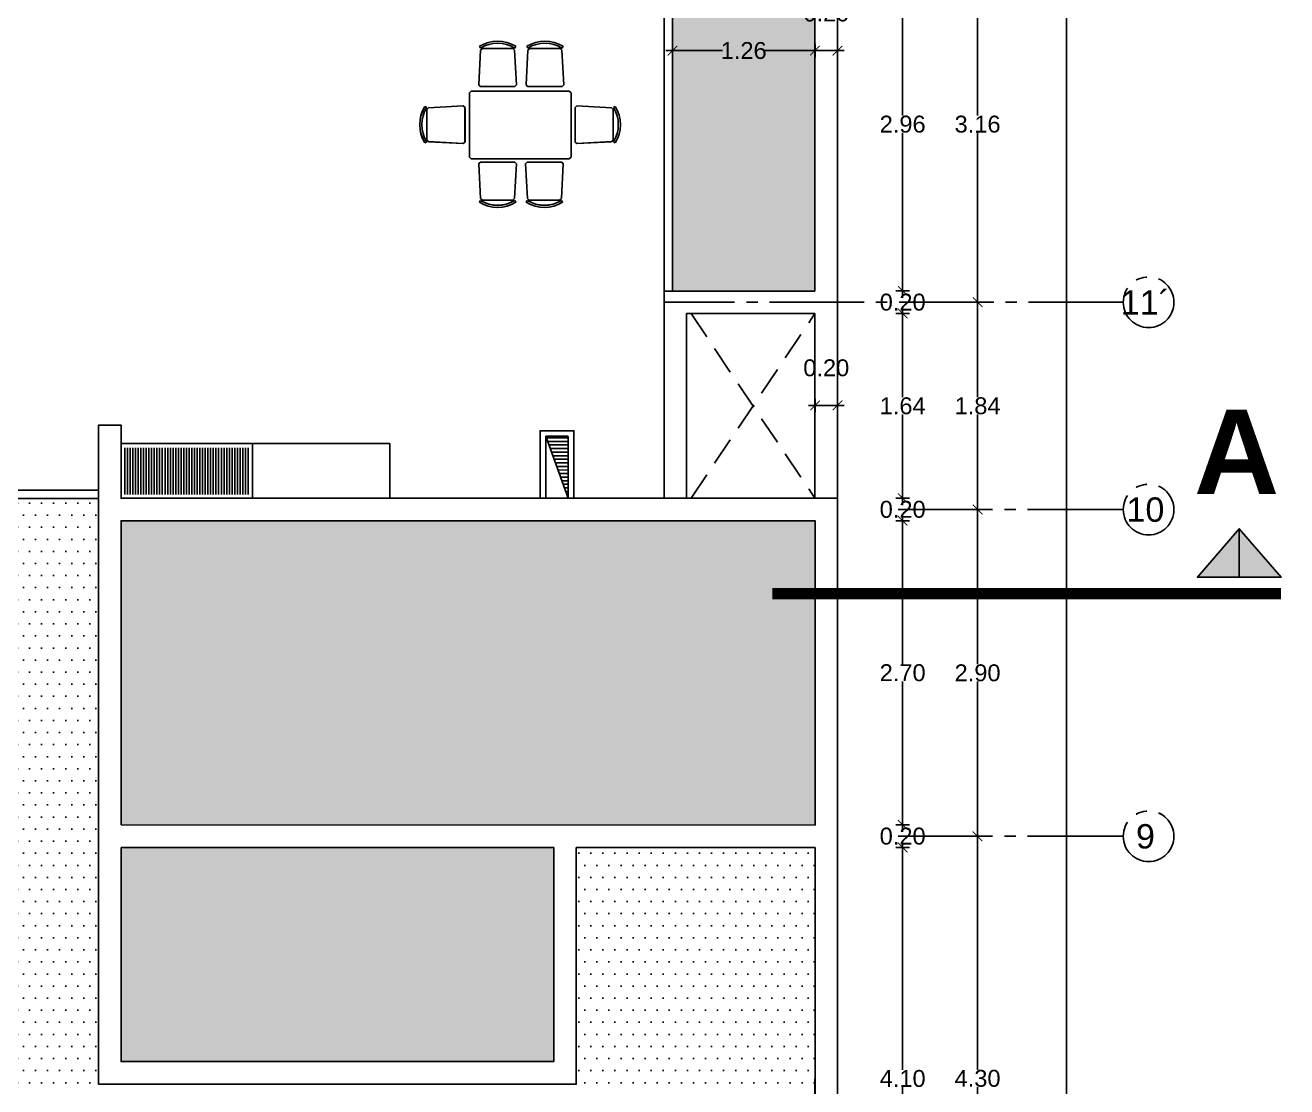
# Model space of a CAD drawing. Header units: millimetres. Extents: x 1217 to 2428, y 234 to 644.
# Drawn here: x 2384.88 to 2396.07, y 614.1 to 623.52 of the extents above; entities that cross this region are included whole.
import ezdxf

# ---------------------------------------------------------------- set-up
doc = ezdxf.new("R2010")
doc.units = ezdxf.units.MM
for name, pattern in [('ACAD_ISO04W100', [30, 24, -3, 0, -3]), ('DASHDOTX2', [0.84, 0.4, -0.2, 0.04, -0.2]), ('HIDDEN2', [0.1875, 0.125, -0.0625])]:
    doc.linetypes.add(name, pattern=pattern)
doc.layers.get('0').update_dxf_attribs({"lineweight": 5})
for name, color, linetype in [('0.1', 251, 'Continuous'), ('0.2', 2, 'Continuous'), ('0.3', 6, 'Continuous'), ('ARTEFACTOS', 4, 'Continuous'), ('BORDE DE LOSAS', 3, 'Continuous'), ('cortes', 30, 'Continuous'), ('COTAS', 252, 'Continuous'), ('COTAS INTERIORES', 3, 'Continuous'), ('Ejes', 8, 'Continuous'), ('muros', 7, 'Continuous'), ('SHAFT', 3, 'Continuous'), ('Tabiques', 4, 'Continuous')]:
    doc.layers.add(name, color=color, linetype=linetype)
doc.styles.add('INTERARQ', font='arial.ttf')
doc.styles.get("Standard").update_dxf_attribs({"font": 'arial.ttf'})
doc.dimstyles.new('ESCALA_1-50', dxfattribs={"dimtxt": 0.15, "dimasz": 0.06, "dimexe": 0.18, "dimexo": 0.0625, "dimgap": 0, "dimtad": 0, "dimtih": 1, "dimtoh": 1, "dimzin": 0, "dimdsep": 46, "dimtxsty": 'INTERARQ', "dimblk": 'DIMTICK', "dimcen": 0, "dimse1": 1, "dimse2": 1, "dimclrd": 256, "dimclre": 1, "dimclrt": 2, "dimadec": 0, "dimazin": 0, "dimtfac": 4.5, "dimtofl": 0, "dimtmove": 2, "dimatfit": 3, "dimldrblk": 'DIMTICK', "dimfxl": 1, "dimtolj": 1, "dimtzin": 0, "dimarcsym": 0})

# ---------------------------------------------------------------- blocks, each defined once
blk = doc.blocks.new('DIMTICK')
at = {"color": 1}
for p, q in [((-1, 0), (1, 0)), ((0, 1), (0, -1))]:
    blk.add_line(p, q, dxfattribs=at)
at = {"color": 3, "const_width": 0.141}
blk.add_lwpolyline([(0.71, 0.71), (-0.71, -0.71)], dxfattribs=at)
blk = doc.blocks.new('*D1366')
at = {"layer": 'COTAS', "lineweight": -2, "ltscale": 3, "transparency": 16777216}
for p, q in [((2392.664, 616.164), (2392.664, 614.251)), ((2392.664, 612.185), (2392.664, 614.098))]:
    blk.add_line(p, q, dxfattribs=at)
at = {"layer": 'Defpoints', "color": 0, "ltscale": 3, "transparency": 16777216}
for p in [(2391.804, 616.224, 0), (2392.664, 616.224), (2391.886, 612.125)]:
    blk.add_point(p, dxfattribs=at)
at = {"layer": 'COTAS', "lineweight": -2, "ltscale": 3, "transparency": 16777216, "xscale": 0.06, "yscale": 0.06, "zscale": 0.06}
for p, rotation in [((2392.664, 616.224), 90), ((2392.664, 612.125), 270)]:
    blk.add_blockref('DIMTICK', p, dxfattribs=dict(at, rotation=rotation))
at = {"layer": 'COTAS', "color": 2, "ltscale": 3, "transparency": 16777216, "insert": (2392.664, 614.174), "char_height": 0.15, "attachment_point": 5, "style": 'INTERARQ'}
blk.add_mtext('\\A1;4.10', dxfattribs=at)
blk = doc.blocks.new('*D1367')
at = {"layer": 'COTAS', "lineweight": -2, "ltscale": 3, "transparency": 16777216}
for p, q in [((2392.664, 616.485), (2392.664, 616.545)), ((2392.664, 616.165), (2392.664, 616.105))]:
    blk.add_line(p, q, dxfattribs=at)
at = {"layer": 'Defpoints', "color": 0, "ltscale": 3, "transparency": 16777216}
for p in [(2390.937, 616.425, 0), (2392.664, 616.425), (2390.937, 616.225)]:
    blk.add_point(p, dxfattribs=at)
at = {"layer": 'COTAS', "lineweight": -2, "ltscale": 3, "transparency": 16777216, "xscale": 0.06, "yscale": 0.06, "zscale": 0.06}
for p, rotation in [((2392.664, 616.425), 270), ((2392.664, 616.225), 90)]:
    blk.add_blockref('DIMTICK', p, dxfattribs=dict(at, rotation=rotation))
at = {"layer": 'COTAS', "color": 2, "ltscale": 3, "transparency": 16777216, "insert": (2392.664, 616.325), "char_height": 0.15, "attachment_point": 5, "style": 'INTERARQ'}
blk.add_mtext('\\A1;0.20', dxfattribs=at)
blk = doc.blocks.new('*D1368')
at = {"layer": 'COTAS', "lineweight": -2, "ltscale": 3, "transparency": 16777216}
for p, q in [((2392.664, 619.065), (2392.664, 617.852)), ((2392.664, 616.485), (2392.664, 617.699))]:
    blk.add_line(p, q, dxfattribs=at)
at = {"layer": 'Defpoints', "color": 0, "ltscale": 3, "transparency": 16777216}
for p in [(2391.887, 619.125, 0), (2392.664, 619.125), (2390.937, 616.425, 0)]:
    blk.add_point(p, dxfattribs=at)
at = {"layer": 'COTAS', "lineweight": -2, "ltscale": 3, "transparency": 16777216, "xscale": 0.06, "yscale": 0.06, "zscale": 0.06}
for p, rotation in [((2392.664, 619.125), 90), ((2392.664, 616.425), 270)]:
    blk.add_blockref('DIMTICK', p, dxfattribs=dict(at, rotation=rotation))
at = {"layer": 'COTAS', "color": 2, "ltscale": 3, "transparency": 16777216, "insert": (2392.664, 617.775), "char_height": 0.15, "attachment_point": 5, "style": 'INTERARQ'}
blk.add_mtext('\\A1;2.70', dxfattribs=at)
blk = doc.blocks.new('*D1369')
at = {"layer": 'COTAS', "lineweight": -2, "ltscale": 3, "transparency": 16777216}
for p, q in [((2392.664, 619.384), (2392.664, 619.444)), ((2392.664, 619.065), (2392.664, 619.005))]:
    blk.add_line(p, q, dxfattribs=at)
at = {"layer": 'Defpoints', "color": 0, "ltscale": 3, "transparency": 16777216}
for p in [(2392.086, 619.324, 0), (2392.664, 619.324), (2391.887, 619.125, 0)]:
    blk.add_point(p, dxfattribs=at)
at = {"layer": 'COTAS', "lineweight": -2, "ltscale": 3, "transparency": 16777216, "xscale": 0.06, "yscale": 0.06, "zscale": 0.06}
for p, rotation in [((2392.664, 619.324), 270), ((2392.664, 619.125), 90)]:
    blk.add_blockref('DIMTICK', p, dxfattribs=dict(at, rotation=rotation))
at = {"layer": 'COTAS', "color": 2, "ltscale": 3, "transparency": 16777216, "insert": (2392.664, 619.225), "char_height": 0.15, "attachment_point": 5, "style": 'INTERARQ'}
blk.add_mtext('\\A1;0.20', dxfattribs=at)
blk = doc.blocks.new('*D1370')
at = {"layer": 'COTAS', "lineweight": -2, "ltscale": 3, "transparency": 16777216}
for p, q in [((2392.664, 620.904), (2392.664, 620.221)), ((2392.664, 619.384), (2392.664, 620.067))]:
    blk.add_line(p, q, dxfattribs=at)
at = {"layer": 'Defpoints', "color": 0, "ltscale": 3, "transparency": 16777216}
for p in [(2391.886, 620.964, 0), (2392.664, 620.964), (2392.086, 619.324, 0)]:
    blk.add_point(p, dxfattribs=at)
at = {"layer": 'COTAS', "lineweight": -2, "ltscale": 3, "transparency": 16777216, "xscale": 0.06, "yscale": 0.06, "zscale": 0.06}
for p, rotation in [((2392.664, 620.964), 90), ((2392.664, 619.324), 270)]:
    blk.add_blockref('DIMTICK', p, dxfattribs=dict(at, rotation=rotation))
at = {"layer": 'COTAS', "color": 2, "ltscale": 3, "transparency": 16777216, "insert": (2392.664, 620.144), "char_height": 0.15, "attachment_point": 5, "style": 'INTERARQ'}
blk.add_mtext('\\A1;1.64', dxfattribs=at)
blk = doc.blocks.new('*D1371')
at = {"layer": 'COTAS', "lineweight": -2, "ltscale": 3, "transparency": 16777216}
for p, q in [((2392.664, 621.224), (2392.664, 621.284)), ((2392.664, 620.904), (2392.664, 620.844))]:
    blk.add_line(p, q, dxfattribs=at)
at = {"layer": 'Defpoints', "color": 0, "ltscale": 3, "transparency": 16777216}
for p in [(2391.886, 621.164), (2392.664, 621.164), (2391.886, 620.964, 0)]:
    blk.add_point(p, dxfattribs=at)
at = {"layer": 'COTAS', "lineweight": -2, "ltscale": 3, "transparency": 16777216, "xscale": 0.06, "yscale": 0.06, "zscale": 0.06}
for p, rotation in [((2392.664, 621.164), 270), ((2392.664, 620.964), 90)]:
    blk.add_blockref('DIMTICK', p, dxfattribs=dict(at, rotation=rotation))
at = {"layer": 'COTAS', "color": 2, "ltscale": 3, "transparency": 16777216, "insert": (2392.664, 621.064), "char_height": 0.15, "attachment_point": 5, "style": 'INTERARQ'}
blk.add_mtext('\\A1;0.20', dxfattribs=at)
blk = doc.blocks.new('*D1372')
at = {"layer": 'COTAS', "lineweight": -2, "ltscale": 3, "transparency": 16777216}
for p, q in [((2392.664, 624.065), (2392.664, 622.721)), ((2392.664, 621.224), (2392.664, 622.568))]:
    blk.add_line(p, q, dxfattribs=at)
at = {"layer": 'Defpoints', "color": 0, "ltscale": 3, "transparency": 16777216}
for p in [(2390.398, 624.125, 0), (2392.664, 624.125), (2391.886, 621.164)]:
    blk.add_point(p, dxfattribs=at)
at = {"layer": 'COTAS', "lineweight": -2, "ltscale": 3, "transparency": 16777216, "xscale": 0.06, "yscale": 0.06, "zscale": 0.06}
for p, rotation in [((2392.664, 624.125), 90), ((2392.664, 621.164), 270)]:
    blk.add_blockref('DIMTICK', p, dxfattribs=dict(at, rotation=rotation))
at = {"layer": 'COTAS', "color": 2, "ltscale": 3, "transparency": 16777216, "insert": (2392.664, 622.644), "char_height": 0.15, "attachment_point": 5, "style": 'INTERARQ'}
blk.add_mtext('\\A1;2.96', dxfattribs=at)
blk = doc.blocks.new('*D1383')
at = {"layer": 'COTAS', "lineweight": -2, "ltscale": 3, "transparency": 16777216}
for p, q in [((2393.329, 616.264), (2393.329, 614.251)), ((2393.329, 612.085), (2393.329, 614.098))]:
    blk.add_line(p, q, dxfattribs=at)
at = {"layer": 'Defpoints', "color": 0, "ltscale": 3, "transparency": 16777216}
for p in [(2392.087, 616.324), (2393.329, 616.324), (2392.086, 612.025)]:
    blk.add_point(p, dxfattribs=at)
at = {"layer": 'COTAS', "lineweight": -2, "ltscale": 3, "transparency": 16777216, "xscale": 0.06, "yscale": 0.06, "zscale": 0.06}
for p, rotation in [((2393.329, 616.324), 90), ((2393.329, 612.025), 270)]:
    blk.add_blockref('DIMTICK', p, dxfattribs=dict(at, rotation=rotation))
at = {"layer": 'COTAS', "color": 2, "ltscale": 3, "transparency": 16777216, "insert": (2393.329, 614.175), "char_height": 0.15, "attachment_point": 5, "style": 'INTERARQ'}
blk.add_mtext('\\A1;4.30', dxfattribs=at)
blk = doc.blocks.new('*D1384')
at = {"layer": 'COTAS', "lineweight": -2, "ltscale": 3, "transparency": 16777216}
for p, q in [((2393.329, 619.164), (2393.329, 617.851)), ((2393.329, 616.384), (2393.329, 617.698))]:
    blk.add_line(p, q, dxfattribs=at)
at = {"layer": 'Defpoints', "color": 0, "ltscale": 3, "transparency": 16777216}
for p in [(2393.234, 619.224, 0), (2393.329, 619.224), (2392.087, 616.324)]:
    blk.add_point(p, dxfattribs=at)
at = {"layer": 'COTAS', "lineweight": -2, "ltscale": 3, "transparency": 16777216, "xscale": 0.06, "yscale": 0.06, "zscale": 0.06}
for p, rotation in [((2393.329, 619.224), 90), ((2393.329, 616.324), 270)]:
    blk.add_blockref('DIMTICK', p, dxfattribs=dict(at, rotation=rotation))
at = {"layer": 'COTAS', "color": 2, "ltscale": 3, "transparency": 16777216, "insert": (2393.329, 617.774), "char_height": 0.15, "attachment_point": 5, "style": 'INTERARQ'}
blk.add_mtext('\\A1;2.90', dxfattribs=at)
blk = doc.blocks.new('*D1385')
at = {"layer": 'COTAS', "lineweight": -2, "ltscale": 3, "transparency": 16777216}
for p, q in [((2393.329, 621.004), (2393.329, 620.221)), ((2393.329, 619.284), (2393.329, 620.068))]:
    blk.add_line(p, q, dxfattribs=at)
at = {"layer": 'Defpoints', "color": 0, "ltscale": 3, "transparency": 16777216}
for p in [(2392.086, 621.064), (2393.329, 621.064), (2393.234, 619.224, 0)]:
    blk.add_point(p, dxfattribs=at)
at = {"layer": 'COTAS', "lineweight": -2, "ltscale": 3, "transparency": 16777216, "xscale": 0.06, "yscale": 0.06, "zscale": 0.06}
for p, rotation in [((2393.329, 621.064), 90), ((2393.329, 619.224), 270)]:
    blk.add_blockref('DIMTICK', p, dxfattribs=dict(at, rotation=rotation))
at = {"layer": 'COTAS', "color": 2, "ltscale": 3, "transparency": 16777216, "insert": (2393.329, 620.144), "char_height": 0.15, "attachment_point": 5, "style": 'INTERARQ'}
blk.add_mtext('\\A1;1.84', dxfattribs=at)
blk = doc.blocks.new('*D1386')
at = {"layer": 'COTAS', "lineweight": -2, "ltscale": 3, "transparency": 16777216}
for p, q in [((2393.329, 624.164), (2393.329, 622.721)), ((2393.329, 621.124), (2393.329, 622.568))]:
    blk.add_line(p, q, dxfattribs=at)
at = {"layer": 'Defpoints', "color": 0, "ltscale": 3, "transparency": 16777216}
for p in [(2392.086, 624.224), (2393.329, 624.224), (2392.086, 621.064)]:
    blk.add_point(p, dxfattribs=at)
at = {"layer": 'COTAS', "lineweight": -2, "ltscale": 3, "transparency": 16777216, "xscale": 0.06, "yscale": 0.06, "zscale": 0.06}
for p, rotation in [((2393.329, 624.224), 90), ((2393.329, 621.064), 270)]:
    blk.add_blockref('DIMTICK', p, dxfattribs=dict(at, rotation=rotation))
at = {"layer": 'COTAS', "color": 2, "ltscale": 3, "transparency": 16777216, "insert": (2393.329, 622.644), "char_height": 0.15, "attachment_point": 5, "style": 'INTERARQ'}
blk.add_mtext('\\A1;3.16', dxfattribs=at)
blk = doc.blocks.new('*D1389')
at = {"layer": 'COTAS', "lineweight": -2, "ltscale": 3, "transparency": 16777216}
for p, q in [((2394.117, 628.596), (2394.117, 614.018)), ((2394.117, 599.286), (2394.117, 613.864))]:
    blk.add_line(p, q, dxfattribs=at)
at = {"layer": 'Defpoints', "color": 0, "ltscale": 3, "transparency": 16777216}
for p in [(2392.086, 628.656, 0), (2394.117, 628.656), (2392.086, 599.226, 0)]:
    blk.add_point(p, dxfattribs=at)
at = {"layer": 'COTAS', "lineweight": -2, "ltscale": 3, "transparency": 16777216, "xscale": 0.06, "yscale": 0.06, "zscale": 0.06}
for p, rotation in [((2394.117, 628.656), 90), ((2394.117, 599.226), 270)]:
    blk.add_blockref('DIMTICK', p, dxfattribs=dict(at, rotation=rotation))
at = {"layer": 'COTAS', "color": 2, "ltscale": 3, "transparency": 16777216, "insert": (2394.117, 613.941), "char_height": 0.15, "attachment_point": 5, "style": 'INTERARQ'}
blk.add_mtext('\\A1;29.43', dxfattribs=at)
blk = doc.blocks.new('*D1535')
at = {"layer": 'COTAS INTERIORES', "lineweight": -2, "ltscale": 3, "transparency": 16777216}
for p, q in [((2390.681, 623.297), (2391.065, 623.297)), ((2391.826, 623.297), (2391.441, 623.297))]:
    blk.add_line(p, q, dxfattribs=at)
at = {"layer": 'Defpoints', "color": 0, "ltscale": 3, "transparency": 16777216}
for p in [(2391.886, 623.297), (2390.621, 621.163), (2391.886, 621.164, 0)]:
    blk.add_point(p, dxfattribs=at)
at = {"layer": 'COTAS INTERIORES', "lineweight": -2, "ltscale": 3, "transparency": 16777216, "xscale": 0.06, "yscale": 0.06, "zscale": 0.06, "rotation": 180}
blk.add_blockref('DIMTICK', (2390.621, 623.297), dxfattribs=at)
at = {"layer": 'COTAS INTERIORES', "lineweight": -2, "ltscale": 3, "transparency": 16777216, "xscale": 0.06, "yscale": 0.06, "zscale": 0.06}
blk.add_blockref('DIMTICK', (2391.886, 623.297), dxfattribs=at)
at = {"layer": 'COTAS INTERIORES', "color": 2, "ltscale": 3, "transparency": 16777216, "insert": (2391.253, 623.297), "char_height": 0.15, "attachment_point": 5, "style": 'INTERARQ'}
blk.add_mtext('\\A1;1.26', dxfattribs=at)
blk = doc.blocks.new('*D1536')
at = {"layer": 'COTAS INTERIORES', "lineweight": -2, "ltscale": 3, "transparency": 16777216}
blk.add_line((2391.946, 623.297), (2392.026, 623.297), dxfattribs=at)
at = {"layer": 'Defpoints', "color": 0, "ltscale": 3, "transparency": 16777216}
for p in [(2392.086, 623.297), (2391.886, 621.164, 0), (2392.086, 620.723, 0)]:
    blk.add_point(p, dxfattribs=at)
at = {"layer": 'COTAS INTERIORES', "lineweight": -2, "ltscale": 3, "transparency": 16777216, "xscale": 0.06, "yscale": 0.06, "zscale": 0.06, "rotation": 180}
blk.add_blockref('DIMTICK', (2391.886, 623.297), dxfattribs=at)
at = {"layer": 'COTAS INTERIORES', "lineweight": -2, "ltscale": 3, "transparency": 16777216, "xscale": 0.06, "yscale": 0.06, "zscale": 0.06}
blk.add_blockref('DIMTICK', (2392.086, 623.297), dxfattribs=at)
at = {"layer": 'COTAS INTERIORES', "color": 2, "ltscale": 3, "transparency": 16777216, "insert": (2391.986, 623.63), "char_height": 0.15, "attachment_point": 5, "style": 'INTERARQ'}
blk.add_mtext('\\A1;0.20', dxfattribs=at)
blk = doc.blocks.new('*D1538')
at = {"layer": 'COTAS INTERIORES', "lineweight": -2, "ltscale": 3, "transparency": 16777216}
blk.add_line((2391.947, 620.148), (2392.026, 620.148), dxfattribs=at)
at = {"layer": 'Defpoints', "color": 0, "ltscale": 3, "transparency": 16777216}
for p in [(2392.086, 620.148), (2392.086, 619.324, 0), (2391.887, 619.125)]:
    blk.add_point(p, dxfattribs=at)
at = {"layer": 'COTAS INTERIORES', "lineweight": -2, "ltscale": 3, "transparency": 16777216, "xscale": 0.06, "yscale": 0.06, "zscale": 0.06, "rotation": 180}
blk.add_blockref('DIMTICK', (2391.887, 620.148), dxfattribs=at)
at = {"layer": 'COTAS INTERIORES', "lineweight": -2, "ltscale": 3, "transparency": 16777216, "xscale": 0.06, "yscale": 0.06, "zscale": 0.06}
blk.add_blockref('DIMTICK', (2392.086, 620.148), dxfattribs=at)
at = {"layer": 'COTAS INTERIORES', "color": 2, "ltscale": 3, "transparency": 16777216, "insert": (2391.986, 620.481), "char_height": 0.15, "attachment_point": 5, "style": 'INTERARQ'}
blk.add_mtext('\\A1;0.20', dxfattribs=at)
blk = doc.blocks.new('meson')
at = {"layer": 'ARTEFACTOS'}
for p, q in [((-0.224, 1.86), (-0.201, 2.27)), ((-0.215, 2.315), (-0.202, 2.293)), ((-0.201, 2.27), (-0.18, 2.29)), ((0.18, 2.29), (-0.18, 2.29)), ((0.18, 2.29), (0.201, 2.27)), ((0.224, 1.86), (0.201, 2.27)), ((0.215, 2.315), (0.202, 2.293)), ((-0.205, 1.84), (-0.224, 1.86)), ((0.205, 1.84), (-0.205, 1.84)), ((0.205, 1.84), (0.224, 1.86)), ((-0.928, 1.669), (-0.906, 1.656)), ((-0.903, 1.634), (-0.883, 1.655)), ((-0.473, 1.677), (-0.883, 1.655)), ((-0.453, 1.659), (-0.473, 1.677)), ((-0.453, 1.659), (-0.453, 1.249)), ((-0.395, 1.765), (-0.375, 1.785)), ((-0.395, 0.605), (-0.395, 1.765)), ((-0.375, 1.785), (0.385, 1.785)), ((0.385, 1.785), (0.405, 1.765)), ((0.405, 1.765), (0.405, 0.605)), ((0.444, 1.659), (0.464, 1.677)), ((0.444, 1.249), (0.444, 1.659)), ((0.464, 1.677), (0.874, 1.655)), ((0.874, 1.655), (0.894, 1.634)), ((0.919, 1.669), (0.897, 1.656)), ((-0.903, 1.634), (-0.903, 1.274)), ((0.894, 1.274), (0.894, 1.634)), ((-0.928, 1.238), (-0.906, 1.252)), ((-0.883, 1.252), (-0.903, 1.274)), ((-0.473, 1.23), (-0.883, 1.252)), ((-0.453, 1.249), (-0.473, 1.23)), ((0.444, 1.249), (0.464, 1.23)), ((0.464, 1.23), (0.874, 1.252)), ((0.894, 1.274), (0.874, 1.252)), ((0.919, 1.238), (0.897, 1.251)), ((-0.928, 1.109), (-0.906, 1.096)), ((-0.903, 1.074), (-0.883, 1.095)), ((-0.903, 1.074), (-0.903, 0.714)), ((-0.473, 1.117), (-0.883, 1.095)), ((-0.453, 1.099), (-0.473, 1.117)), ((-0.453, 1.099), (-0.453, 0.689)), ((0.444, 1.105), (0.464, 1.124)), ((0.444, 0.695), (0.444, 1.105)), ((0.464, 1.124), (0.874, 1.101)), ((0.874, 1.101), (0.894, 1.08)), ((0.894, 0.72), (0.894, 1.08)), ((0.919, 1.115), (0.897, 1.102)), ((-0.928, 0.678), (-0.906, 0.692)), ((-0.883, 0.692), (-0.903, 0.714)), ((-0.473, 0.67), (-0.883, 0.692)), ((-0.453, 0.689), (-0.473, 0.67)), ((-0.375, 0.585), (-0.395, 0.605)), ((0.405, 0.605), (0.385, 0.585)), ((0.444, 0.695), (0.464, 0.676)), ((0.464, 0.676), (0.874, 0.699)), ((0.894, 0.72), (0.874, 0.699)), ((0.919, 0.685), (0.897, 0.698)), ((0.385, 0.585), (-0.375, 0.585)), ((-0.205, 0.536), (-0.224, 0.516)), ((-0.224, 0.516), (-0.201, 0.106)), ((-0.205, 0.536), (0.205, 0.536)), ((0.224, 0.516), (0.201, 0.106)), ((0.205, 0.536), (0.224, 0.516)), ((-0.215, 0.061), (-0.202, 0.083)), ((-0.18, 0.086), (-0.201, 0.106)), ((-0.18, 0.086), (0.18, 0.086)), ((0.201, 0.106), (0.18, 0.086)), ((0.215, 0.061), (0.202, 0.083))]:
    blk.add_line(p, q, dxfattribs=at)
for centre, radius, start, end in [((0, 1.967), 0.408, 58.1974, 121.8026), ((0, 1.967), 0.383, 58.1974, 121.8026), ((-0.581, 1.454), 0.408, 148.1974, 211.8026), ((-0.581, 1.454), 0.383, 148.1974, 211.8026), ((0.571, 1.453), 0.383, 328.1974, 31.8026), ((0.571, 1.453), 0.408, 328.1974, 31.8026), ((-0.581, 0.894), 0.408, 148.1974, 211.8026), ((-0.581, 0.894), 0.383, 148.1974, 211.8026), ((0.571, 0.9), 0.383, 328.1974, 31.8026), ((0.571, 0.9), 0.408, 328.1974, 31.8026), ((0, 0.408), 0.408, 238.1974, 301.8026), ((0, 0.408), 0.383, 238.1974, 301.8026)]:
    blk.add_arc(centre, radius, start, end, dxfattribs=at)

msp = doc.modelspace()

# ---------------------------------------------------------------- hatches: boundary and pattern name
at = {"layer": '0.1', "ltscale": 3}
h = msp.add_hatch(dxfattribs=at)
h.set_pattern_fill('TEXTURE', color=256, scale=0.25, pattern_type=2)
h.set_pattern_definition([(0, (-121.64268, -347.84415), (0.11, 0.19), [0.01, -0.1675, 0.0075, -0.0725, 0.015, -0.1775]), (10, (-121.69018, -347.74165), (0.067230114, 0.237786904), [0.0175, -0.0425, 0.0225, -0.1325, 0.0125, -0.165]), (20, (-121.71518, -347.82165), (0.1112257946, 0.184146878), [0.02, -0.1375, 0.0175, -0.1025, 0.0125, -0.08]), (30, (-121.64268, -347.83665), (-0.018307714, 0.21170989), [0.0125, -0.0825, 0.01, -0.1225, 0.0075, -0.1625]), (40, (-121.71268, -347.78165), (0.028196598, 0.1803086295), [0.01, -0.11, 0.0075, -0.07, 0.02, -0.1275]), (50, (-121.67518, -347.87165), (-0.066873221, 0.196444578), [0.005, -0.0925, 0.0125, -0.1525, 0.015, -0.0775]), (60, (-121.66768, -347.85415), (-0.082894192, 0.186423048), [0.0125, -0.1025, 0.005, -0.12, 0.01, -0.0925]), (70, (-121.69518, -347.88415), (-0.091576892, 0.1796557065), [0.0075, -0.0475, 0.015, -0.08, 0.01, -0.11]), (80, (-121.68268, -347.73665), (-0.173804453, 0.137266209), [0.0175, -0.11, 0.0075, -0.13, 0.015, -0.1225]), (90, (-121.66768, -347.84415), (-0.22, 0.0925), [0.015, -0.0775, 0.01, -0.1525, 0.005, -0.155]), (100, (-121.70768, -347.76665), (-0.206642882, 0.120954409), [0.0175, -0.0975, 0.015, -0.08, 0.0175, -0.1825]), (110, (-121.72518, -347.90915), (-0.200366951, 0.068075949), [0.02, -0.065, 0.01, -0.1325, 0.015, -0.145]), (120, (-121.79268, -347.87915), (-0.238874954, 0.023743557), [0.0125, -0.1675, 0.015, -0.0775, 0.0175, -0.1025]), (130, (-121.73768, -347.93415), (-0.232589806, 0.059388401), [0.0075, -0.055, 0.01, -0.1075, 0.02, -0.14]), (140, (-121.81268, -347.73415), (-0.18383071, -0.02850474), [0.015, -0.09, 0.0175, -0.0775, 0.01, -0.105]), (150, (-121.60518, -347.94915), (-0.170687477, -0.100639382), [0.01, -0.07, 0.02, -0.155, 0.0175, -0.1425]), (160, (-121.77018, -347.80915), (-0.198250895, -0.135357241), [0.015, -0.105, 0.0125, -0.095, 0.01, -0.1525]), (170, (-121.75518, -347.86915), (-0.179703373, -0.140935971), [0.0225, -0.0825, 0.015, -0.1125, 0.02, -0.11])])
h.paths.add_polyline_path([(2379.53715, 608.32742), (2378.16619, 608.32742), (2378.16619, 599.42578), (2383.3059, 599.42578), (2383.3059, 600.7127), (2381.986, 600.7127), (2381.98601, 602.99767), (2379.47618, 602.99767), (2379.47618, 603.51008), (2379.53713, 603.51008)])
h.paths.add_polyline_path([(2379.53607, 610.12689), (2378.16619, 610.12689), (2378.16619, 615.5242), (2379.53607, 615.5242)])
h.paths.add_polyline_path([(2379.53607, 615.72422), (2378.16619, 615.72422), (2378.16619, 621.12154), (2379.53607, 621.12154)])
h.paths.add_polyline_path([(2384.92593, 628.45628), (2391.8856, 628.45628), (2391.88566, 621.16351), (2390.62072, 621.16349), (2390.62082, 627.15627), (2384.92593, 627.15627), (2384.92593, 627.55709), (2385.22558, 627.55709), (2385.22558, 628.30621), (2384.92593, 628.30621)])
edge = h.paths.add_edge_path()
edge.add_line((2391.88566, 610.08492), (2390.74572, 610.08491))
edge.add_line((2390.74572, 610.08491), (2390.74573, 609.33496))
edge.add_line((2390.74573, 609.33496), (2390.62072, 609.33496))
edge.add_line((2390.62072, 609.33496), (2390.62074, 602.99767))
edge.add_line((2390.62074, 602.99767), (2390.17571, 602.99767))
edge.add_line((2390.17571, 602.99767), (2390.17571, 602.33858))
edge.add_line((2390.17571, 602.33858), (2390.15071, 602.33858))
edge.add_line((2390.15071, 602.33858), (2390.15071, 600.71271))
edge.add_line((2390.15071, 600.71271), (2386.34595, 600.71271))
edge.add_line((2386.34595, 600.71271), (2386.34601, 599.42575))
edge.add_line((2386.34601, 599.42575), (2391.8856, 599.42575))
edge.add_line((2391.8856, 599.42575), (2391.88554, 610.08492))
h.paths.add_polyline_path([(2379.53713, 627.15627), (2384.72594, 627.15627), (2384.72593, 627.55709), (2384.42629, 627.55709), (2384.42629, 628.30621), (2384.72593, 628.30621), (2384.72594, 628.45627), (2378.16619, 628.45627), (2378.16619, 622.92101), (2379.4762, 622.92101), (2379.4762, 623.52101), (2379.5396, 623.52101)])
h = msp.add_hatch(dxfattribs=at)
h.set_pattern_fill('DOTS', color=256, scale=0.0675)
h.set_pattern_definition([(0, (1186.69222, -211.82304), (0.053578128, 0.107156256), [0, -0.107156256])])
h.paths.add_polyline_path([(2385.52661, 619.32071), (2384.32475, 619.32071), (2384.32474, 611.92741), (2385.52667, 611.92736), (2385.52667, 612.12407), (2391.88566, 612.12259), (2391.88667, 616.22403), (2389.76667, 616.22403), (2389.76667, 614.12403), (2385.52667, 614.12403)])
h = msp.add_hatch(dxfattribs=at)
h.set_pattern_fill('DOTS', color=256, scale=0.0375)
h.set_pattern_definition([(0, (1582.40451, 82.24349), (0.0297656266, 0.059531253), [0, -0.059531253])])
h.paths.add_polyline_path([(2385.72667, 616.425), (2391.88667, 616.42403), (2391.88667, 619.12403), (2385.72667, 619.12403)])
h = msp.add_hatch(dxfattribs=at)
h.set_pattern_fill('DOTS', color=256, scale=0.0225)
h.set_pattern_definition([(0, (1582.404508, 82.04349), (0.017859376, 0.0357187519), [0, -0.0357187519])])
h.paths.add_polyline_path([(2385.72667, 616.22403), (2389.56667, 616.22403), (2389.56667, 614.32425), (2385.72688, 614.32425)])
at = {"layer": 'ARTEFACTOS'}
h = msp.add_hatch(dxfattribs=at)
h.set_pattern_fill('ANSI31', color=256, scale=0.0075, angle=945, style=0)
h.set_pattern_definition([(270, (-284002.287826, 5815550.665535), (-0.02381250125112, 2e-17), [])])
h.paths.add_polyline_path([(2385.74629, 619.35795), (2386.87129, 619.35795), (2386.87129, 619.77045), (2385.74629, 619.77045)])
at = {"layer": 'cortes', "ltscale": 3}
h = msp.add_hatch(color=256, dxfattribs=at)
h.dxf.hatch_style = 1
h.paths.add_polyline_path([(2395.652, 619.05338), (2396.02335, 618.62294), (2395.652, 618.62294)])
h.paths.add_polyline_path([(2395.652, 619.05338), (2395.652, 618.62294), (2395.28065, 618.62294)])
at = {"layer": 'SHAFT', "linetype": 'ByBlock'}
h = msp.add_hatch(dxfattribs=at)
h.set_pattern_fill('ANSI31', color=256, scale=0.01, angle=-405, style=0)
h.set_pattern_definition([(180, (7755391.33785, -380910.956943), (-6e-17, -0.03174861733463), [])])
h.paths.add_polyline_path([(2389.49588, 619.87388), (2389.69579, 619.32408), (2389.69579, 619.6731), (2389.69579, 619.87371)])

# ---------------------------------------------------------------- linework, layer by layer
at = {"layer": '0.1', "ltscale": 3, "elevation": 0}
for points in [[(2384.32497, 622.92102), (2384.32501, 619.37938), (2384.34193, 619.37938), (2384.34193, 619.37938), (2384.34193, 619.34327), (2384.35322, 619.34327), (2384.35322, 619.32071), (2385.00928, 619.3207), (2385.52689, 619.32071), (2385.52689, 619.97401), (2385.72688, 619.97401), (2385.72688, 619.32407), (2388.1117, 619.32408), (2389.44589, 619.32408), (2389.44589, 619.92388), (2389.74579, 619.92388), (2389.74579, 619.32403), (2390.54572, 619.32403), (2390.54573, 623.63634), (2388.16091, 623.63634), (2388.1609, 624.12382), (2387.39592, 624.12382)], [(2385.52661, 619.32071), (2384.32475, 619.32071), (2384.32474, 611.92741), (2385.52667, 611.92736), (2385.52667, 612.12407), (2391.88566, 612.12259), (2391.88667, 616.22403), (2389.76667, 616.22403), (2389.76667, 614.12403), (2385.52667, 614.12403), (2385.52661, 619.32071)], [(2385.52689, 618.17506), (2385.52689, 619.12501)], [(2392.08571, 614.5248), (2392.08445, 612.7248)]]:
    msp.add_lwpolyline(points, dxfattribs=at)
at = {"layer": '0.1', "elevation": 0}
for points in [[(2389.23029, 623.33551, 0.28488235), (2388.90746, 623.33551)], [(2389.22041, 623.31957, 0.28488235), (2388.91734, 623.31957)], [(2389.6502, 623.33551, 0.28488235), (2389.32736, 623.33551)], [(2389.64032, 623.31957, 0.28488235), (2389.33725, 623.31957)], [(2388.42314, 622.80115, 0.28488235), (2388.42314, 622.47831)], [(2390.11301, 622.47839, 0.28488235), (2390.11301, 622.80123)], [(2388.43908, 622.79127, 0.28488235), (2388.43908, 622.48819)], [(2390.09708, 622.48827, 0.28488235), (2390.09708, 622.79135)], [(2388.90754, 621.95092, 0.28488235), (2389.23037, 621.95092)], [(2388.91742, 621.96686, 0.28488235), (2389.22049, 621.96686)], [(2389.3227, 621.95092, 0.28488235), (2389.64553, 621.95092)], [(2389.33258, 621.96686, 0.28488235), (2389.63565, 621.96686)]]:
    msp.add_lwpolyline(points, format="xyb", dxfattribs=at)
for points in [[(2388.901, 622.99429), (2388.91809, 623.30182)], [(2388.90746, 623.33551), (2388.91734, 623.31957)], [(2388.93392, 623.3168), (2388.91809, 623.30182)], [(2388.93392, 623.3168), (2389.20391, 623.3168)], [(2389.21974, 623.30182), (2389.20391, 623.3168)], [(2389.23682, 622.99429), (2389.21974, 623.30182)], [(2389.23029, 623.33551), (2389.22041, 623.31957)], [(2389.32091, 622.99429), (2389.338, 623.30182)], [(2389.32736, 623.33551), (2389.33725, 623.31957)], [(2389.35383, 623.3168), (2389.338, 623.30182)], [(2389.35383, 623.3168), (2389.62382, 623.3168)], [(2389.63965, 623.30182), (2389.62382, 623.3168)], [(2389.65673, 622.99429), (2389.63965, 623.30182)], [(2389.6502, 623.33551), (2389.64032, 623.31957)], [(2388.83536, 622.93642), (2388.82036, 622.92142)], [(2388.82036, 622.92142), (2388.82036, 622.35144)], [(2389.70532, 622.93642), (2388.83536, 622.93642)], [(2388.91517, 622.97931), (2388.901, 622.99429)], [(2388.91517, 622.97931), (2389.22266, 622.97931)], [(2389.22266, 622.97931), (2389.23682, 622.99429)], [(2389.33508, 622.97931), (2389.32091, 622.99429)], [(2389.33508, 622.97931), (2389.64256, 622.97931)], [(2389.64256, 622.97931), (2389.65673, 622.99429)], [(2389.72032, 622.92142), (2389.70532, 622.93642)], [(2389.72032, 622.35144), (2389.72032, 622.92142)], [(2388.42314, 622.80115), (2388.43908, 622.79127)], [(2388.76436, 622.80768), (2388.45683, 622.7906)], [(2388.77934, 622.79351), (2388.76436, 622.80768)], [(2389.75682, 622.79351), (2389.77179, 622.80768)], [(2389.77179, 622.80768), (2390.07933, 622.7906)], [(2390.11301, 622.80123), (2390.09708, 622.79135)], [(2388.45683, 622.7906), (2388.44185, 622.77476)], [(2388.44185, 622.50478), (2388.44185, 622.77476)], [(2388.77934, 622.48603), (2388.77934, 622.79351)], [(2389.75682, 622.79351), (2389.75682, 622.48603)], [(2390.0943, 622.77476), (2390.07933, 622.7906)], [(2390.0943, 622.77476), (2390.0943, 622.50478)], [(2388.42314, 622.47831), (2388.43908, 622.48819)], [(2388.44185, 622.50478), (2388.45683, 622.48894)], [(2388.76436, 622.47186), (2388.45683, 622.48894)], [(2388.77934, 622.48603), (2388.76436, 622.47186)], [(2389.75682, 622.48603), (2389.77179, 622.47186)], [(2389.77179, 622.47186), (2390.07933, 622.48894)], [(2390.07933, 622.48894), (2390.0943, 622.50478)], [(2390.11301, 622.47839), (2390.09708, 622.48827)], [(2388.82036, 622.35144), (2388.83536, 622.33644)], [(2388.83536, 622.33644), (2389.70532, 622.33644)], [(2388.91517, 622.30712), (2388.901, 622.29214)], [(2388.901, 622.29214), (2388.91809, 621.98461)], [(2389.22266, 622.30712), (2388.91517, 622.30712)], [(2389.23682, 622.29214), (2389.21974, 621.98461)], [(2389.22266, 622.30712), (2389.23682, 622.29214)], [(2389.33033, 622.30712), (2389.31616, 622.29214)], [(2389.31616, 622.29214), (2389.33325, 621.98461)], [(2389.63782, 622.30712), (2389.33033, 622.30712)], [(2389.65198, 622.29214), (2389.6349, 621.98461)], [(2389.63782, 622.30712), (2389.65198, 622.29214)], [(2389.70532, 622.33644), (2389.72032, 622.35144)], [(2388.90754, 621.95092), (2388.91742, 621.96686)], [(2388.91809, 621.98461), (2388.93392, 621.96963)], [(2389.20391, 621.96963), (2388.93392, 621.96963)], [(2389.20391, 621.96963), (2389.21974, 621.98461)], [(2389.23037, 621.95092), (2389.22049, 621.96686)], [(2389.3227, 621.95092), (2389.33258, 621.96686)], [(2389.33325, 621.98461), (2389.34908, 621.96963)], [(2389.61907, 621.96963), (2389.34908, 621.96963)], [(2389.61907, 621.96963), (2389.6349, 621.98461)], [(2389.64553, 621.95092), (2389.63565, 621.96686)]]:
    msp.add_lwpolyline(points, dxfattribs=at)
at = {"layer": '0.1', "color": 5, "ltscale": 3, "elevation": 0}
msp.add_lwpolyline([(2384.32474, 619.32075), (2385.52667, 619.32075), (2385.52667, 619.39575), (2384.32474, 619.39573), (2384.32474, 619.32071)], dxfattribs=at)
at = {"layer": '0.1', "ltscale": 3, "elevation": 0}
msp.add_lwpolyline([(2385.72667, 616.22403), (2389.56667, 616.22403), (2389.56667, 614.32425), (2385.72688, 614.32425)], close=True, dxfattribs=at)
at = {"layer": '0.2'}
msp.add_line((2391.88567, 620.96351, 0), (2391.88568, 619.32403, 0), dxfattribs=at)
at = {"layer": '0.2', "elevation": 0}
for points in [[(2392.08559, 619.32403), (2392.08559, 628.65627), (2384.82594, 628.65627)], [(2391.88566, 621.16351), (2391.88559, 628.45628), (2384.92593, 628.45628)], [(2390.54572, 619.32403), (2390.54572, 621.16349), (2391.88566, 621.16351)], [(2390.74567, 619.32403), (2390.74572, 620.96351), (2391.88567, 620.96351)]]:
    msp.add_lwpolyline(points, dxfattribs=at)
at = {"layer": '0.2', "color": 1, "elevation": 0}
for points in [[(2390.54572, 621.16349), (2390.54573, 624.12382)], [(2390.62072, 621.16349), (2390.62073, 624.12382)]]:
    msp.add_lwpolyline(points, dxfattribs=at)
at = {"layer": '0.3'}
for p, q in [((2389.44589, 619.32405, 0), (2389.44589, 619.92388, 0)), ((2389.74579, 619.92371, 0), (2389.74579, 619.32408, 0)), ((2389.49588, 619.32408, 0), (2389.49588, 619.87388, 0)), ((2389.69579, 619.87371, 0), (2389.69579, 619.32408, 0))]:
    msp.add_line(p, q, dxfattribs=at)
at = {"layer": '0.3', "elevation": 0}
for points in [[(2389.74579, 619.92371), (2389.44589, 619.92388)], [(2389.49588, 619.87388), (2389.69579, 619.87388)]]:
    msp.add_lwpolyline(points, dxfattribs=at)
at = {"layer": 'ARTEFACTOS', "elevation": 0}
msp.add_lwpolyline([(2386.89179, 619.32408), (2385.72667, 619.32407), (2385.72667, 619.81157), (2386.89179, 619.81158)], close=True, dxfattribs=at)
msp.add_lwpolyline([(2386.89179, 619.81157), (2388.1116, 619.81157), (2388.1116, 619.32408)], dxfattribs=at)
at = {"layer": 'cortes', "ltscale": 3, "elevation": 0}
msp.add_lwpolyline([(2396.02335, 618.62294), (2395.28065, 618.62294), (2395.652, 618.62294), (2395.652, 619.05338), (2395.28065, 618.62294), (2396.02335, 618.62294), (2395.652, 619.05338)], dxfattribs=at)
at = {"layer": 'cortes', "color": 1, "linetype": 'DASHDOTX2', "ltscale": 1.5, "const_width": 0.1, "elevation": 0}
msp.add_lwpolyline([(2391.5064, 618.47685), (2396.02335, 618.47685), (2396.02335, 618.47685)], dxfattribs=at)
at = {"layer": 'Ejes', "linetype": 'ACAD_ISO04W100', "ltscale": 0.035, "elevation": 0}
for points in [[(2394.62209, 621.0635), (2390.54572, 621.0635)], [(2394.6128, 619.224), (2392.56658, 619.224)], [(2394.6128, 616.32413), (2392.56658, 616.32413)]]:
    msp.add_lwpolyline(points, dxfattribs=at)
at = {"layer": 'Ejes', "linetype": 'ACAD_ISO04W100', "ltscale": 0.035}
for centre in [(2394.84706, 621.06351, 0), (2394.84706, 621.0635, 0), (2394.84706, 619.22401, 0), (2394.84706, 619.224, 0), (2394.84706, 616.32414, 0), (2394.84706, 616.32413, 0)]:
    msp.add_circle(centre, 0.22497, dxfattribs=at)
at = {"layer": 'muros'}
for p, q in [((2390.0157, 619.32407, 0), (2385.72667, 619.32407, 0)), ((2392.08667, 619.32403, 0), (2385.72667, 619.32403, 0)), ((2390.01572, 619.32407, 0), (2385.72688, 619.32407, 0)), ((2392.08559, 619.32403, 0), (2385.72688, 619.32403, 0)), ((2385.72667, 619.125, 0), (2391.88667, 619.125, 0)), ((2385.72667, 619.125, 0), (2385.72667, 616.425, 0)), ((2385.72667, 619.125, 0), (2391.88667, 619.125, 0)), ((2385.72688, 619.12501, 0), (2391.88661, 619.12501, 0)), ((2385.72688, 619.12501, 0), (2391.88661, 619.12501, 0)), ((2391.88667, 616.42403, 0), (2391.88667, 619.12403, 0)), ((2385.72667, 616.22403, 0), (2385.72688, 614.32425, 0)), ((2385.72667, 616.22403, 0), (2389.56667, 616.22403, 0)), ((2385.72688, 616.22415, 0), (2385.72688, 614.32425, 0)), ((2385.72688, 616.22415, 0), (2389.56671, 616.22415, 0)), ((2389.56667, 616.22403, 0), (2389.56667, 614.32425, 0)), ((2389.56671, 616.22415, 0), (2389.56671, 614.32425, 0)), ((2389.76667, 616.22403, 0), (2391.88667, 616.22403, 0)), ((2389.76667, 616.22403, 0), (2389.76667, 614.12403, 0)), ((2389.76671, 616.22415, 0), (2389.76671, 614.12425, 0)), ((2391.88566, 612.12407, 0), (2391.88667, 616.22403, 0)), ((2389.56667, 614.32425, 0), (2385.72688, 614.32425, 0)), ((2389.76667, 614.12403, 0), (2385.52667, 614.12403, 0)), ((2385.72688, 614.12425, 0), (2385.52689, 614.12425, 0))]:
    msp.add_line(p, q, dxfattribs=at)
at = {"layer": 'muros', "elevation": 0}
for points in [[(2385.52689, 619.97401), (2385.72688, 619.97401), (2385.72688, 619.32403)], [(2385.52689, 619.97401), (2385.52689, 619.12501)], [(2392.08559, 619.32403), (2392.08559, 614.5248)], [(2392.08667, 619.32403), (2392.08667, 610.18075)], [(2385.52667, 619.125), (2385.52667, 614.12403)], [(2385.52689, 619.12501), (2385.52689, 614.12425)], [(2385.72688, 614.32425), (2389.56671, 614.32425)], [(2385.72688, 614.12425), (2389.56671, 614.12425)], [(2389.76671, 614.12425), (2389.56671, 614.12425)]]:
    msp.add_lwpolyline(points, dxfattribs=at)
msp.add_lwpolyline([(2385.72667, 616.425), (2391.88667, 616.42403), (2391.88667, 619.12403), (2385.72667, 619.12403)], close=True, dxfattribs=at)
at = {"layer": 'SHAFT', "linetype": 'ByBlock', "elevation": 0}
msp.add_lwpolyline([(2389.69579, 619.32408), (2389.49588, 619.87388)], dxfattribs=at)
at = {"layer": 'Tabiques', "color": 8, "linetype": 'HIDDEN2', "ltscale": 2, "elevation": 0}
for points in [[(2390.78566, 619.32403), (2391.88567, 620.96351)], [(2390.78572, 620.9635), (2391.88568, 619.32403)]]:
    msp.add_lwpolyline(points, dxfattribs=at)

# ---------------------------------------------------------------- block references
at = {"layer": 'BORDE DE LOSAS', "linetype": 'ByBlock', "xscale": -0.7499672834843523, "yscale": 0.7499672834843523, "zscale": 0.7499672834843485, "rotation": 90}
msp.add_blockref('meson', (2390.159, 622.63981, 0), dxfattribs=at)

# ---------------------------------------------------------------- texts
at = {"layer": 'cortes', "insert": (2395.62794, 619.736, 0), "char_height": 0.75, "width": 2.965897, "attachment_point": 5}
msp.add_mtext('{\\fArial|b1|i0|c0|p34;A}', dxfattribs=at)
at = {"layer": 'Ejes', "width": 0.344354, "attachment_point": 5}
for s, insert, char_height in [('11´', (2394.81905, 621.06176, 0), 0.215991), ('10', (2394.81905, 619.22226, 0), 0.215991), ('9', (2394.81905, 616.32239, 0), 0.21599)]:
    msp.add_mtext(s, dxfattribs=dict(at, insert=insert, char_height=char_height))

# ---------------------------------------------------------------- dimensions: what is measured, and where the dimension line sits
at = {"layer": 'COTAS', "ltscale": 3}
for base, p1, p2, picture, middle in [((2394.11697, 628.65627, 0), (2392.08559, 599.2258, 0), (2392.08621, 628.65627, 0), '*D1389', (2394.11697, 613.94104, 0)), ((2393.32927, 624.22446, 0), (2392.08609, 621.06405, 0), (2392.08609, 624.22446, 0), '*D1386', (2393.32927, 622.64425, 0)), ((2392.66418, 624.1245, 0), (2391.88615, 621.16406, 0), (2390.39813, 624.1245, 0), '*D1372', (2392.66418, 622.64428, 0)), ((2392.66418, 621.16406, 0), (2391.88615, 620.96406, 0), (2391.88615, 621.16406, 0), '*D1371', (2392.66418, 621.06406, 0)), ((2393.32927, 621.06405, 0), (2393.23352, 619.22446, 0), (2392.08609, 621.06405, 0), '*D1385', (2393.32927, 620.14425, 0)), ((2392.66418, 620.96406, 0), (2392.08559, 619.32403, 0), (2391.88615, 620.96406, 0), '*D1370', (2392.66418, 620.14404, 0)), ((2392.66418, 619.32403, 0), (2391.88661, 619.12501, 0), (2392.08559, 619.32403, 0), '*D1369', (2392.66418, 619.22452, 0)), ((2393.32927, 619.22446, 0), (2392.0871, 616.32448, 0), (2393.23352, 619.22446, 0), '*D1384', (2393.32927, 617.77447, 0)), ((2392.66418, 619.12501, 0), (2390.9371, 616.42548, 0), (2391.88661, 619.12501, 0), '*D1368', (2392.66418, 617.77525, 0)), ((2392.66418, 616.42548, 0), (2390.9371, 616.22548, 0), (2390.9371, 616.42548, 0), '*D1367', (2392.66418, 616.32548, 0)), ((2393.32927, 616.32448, 0), (2392.08609, 612.02453, 0), (2392.0871, 616.32448, 0), '*D1383', (2393.32927, 614.1745, 0)), ((2392.66418, 616.22403, 0), (2391.88609, 612.12455, 0), (2391.80447, 616.22403, 0), '*D1366', (2392.66418, 614.17429, 0))]:
    dim = msp.add_linear_dim(base=base, p1=p1, p2=p2, angle=90, dimstyle='ESCALA_1-50', dxfattribs=at)
    dim.commit()
    dim.dimension.update_dxf_attribs({"geometry": picture, "text_midpoint": middle})
at = {"layer": 'COTAS INTERIORES', "ltscale": 3}
for base, p1, p2, picture, middle in [((2392.08559, 623.29666, 0), (2391.88566, 621.16351, 0), (2392.08559, 620.72329, 0), '*D1536', (2391.98563, 623.62983, 0)), ((2391.88566, 623.29666, 0), (2390.62072, 621.16349, 0), (2391.88566, 621.16351, 0), '*D1535', (2391.25319, 623.29666, 0)), ((2392.08559, 620.14783, 0), (2391.88661, 619.12501, 0), (2392.08559, 619.32403, 0), '*D1538', (2391.9861, 620.481, 0))]:
    dim = msp.add_linear_dim(base=base, p1=p1, p2=p2, dimstyle='ESCALA_1-50', dxfattribs=at)
    dim.commit()
    dim.dimension.update_dxf_attribs({"geometry": picture, "text_midpoint": middle})

doc.saveas('drawing.dxf')
